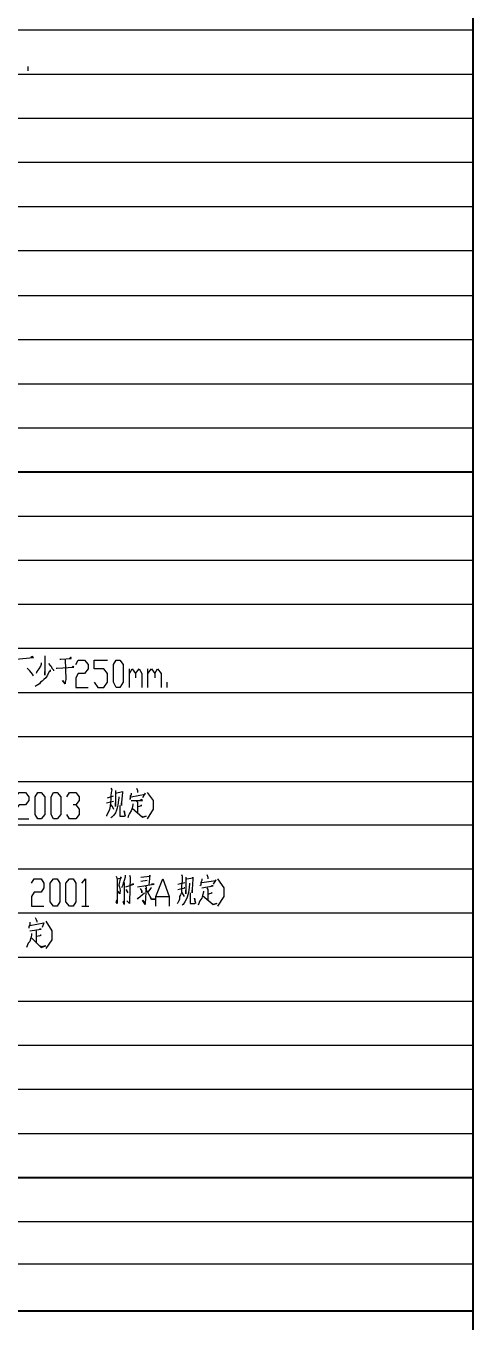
# Model space of a CAD drawing. Header units: millimetres. Extents: x 0 to 822, y 14 to 1153.
# Drawn here: x 727.6 to 819, y 674 to 938.5 of the extents above; entities that cross this region are included whole.
import ezdxf

# ---------------------------------------------------------------- set-up
doc = ezdxf.new("R2010")
doc.units = ezdxf.units.MM
doc.layers.add('1', color=7, linetype='Continuous')

msp = doc.modelspace()

# ---------------------------------------------------------------- linework, layer by layer
at = {"layer": '1', "color": 0, "lineweight": 40}
for points in [[(43.56, 14.721732), (819, 14.721732), (819, 1153.221732), (43.56, 1153.221732), (43.56, 14.721732)], [(819, 847.401732), (569.34, 847.401732)], [(819, 703.401732), (569.34, 703.401732)], [(819, 676.221732), (569.34, 676.221732)]]:
    msp.add_lwpolyline(points, dxfattribs=at)
at = {"layer": '1', "color": 0, "lineweight": 25}
for points in [[(819, 937.581732), (569.34, 937.581732)], [(819, 928.581732), (603.9, 928.581732)], [(728.1, 929.301732), (728.1, 930.201732)], [(819, 919.581732), (569.34, 919.581732)], [(819, 910.581732), (603.9, 910.581732)], [(819, 901.581732), (569.34, 901.581732)], [(819, 892.581732), (603.9, 892.581732)], [(819, 883.401732), (569.34, 883.401732)], [(819, 874.401732), (603.9, 874.401732)], [(819, 865.401732), (569.34, 865.401732)], [(819, 856.401732), (569.34, 856.401732)], [(819, 838.401732), (569.34, 838.401732)], [(819, 829.401732), (569.34, 829.401732)], [(819, 820.401732), (569.34, 820.401732)], [(819, 811.401732), (569.34, 811.401732)], [(725.58, 809.241732), (729.18, 809.601732), (729, 809.781732), (728.64, 809.601732)], [(731.52, 809.961732), (731.52, 809.781732), (731.52, 809.601732), (731.52, 806.001732), (731.52, 806.721732)], [(734.58, 809.241732), (734.76, 809.241732), (734.76, 809.241732), (736.92, 809.421732), (736.92, 809.601732), (736.74, 809.601732), (736.56, 809.421732)], [(729.18, 805.821732), (729, 806.181732), (728.46, 806.901732), (727.92, 807.441732)], [(732.6, 807.081732), (732.6, 806.721732), (732.42, 806.721732), (732.06, 806.001732), (731.7, 805.461732), (731.34, 805.101732), (730.98, 804.741732), (730.62, 804.561732), (730.44, 804.201732), (730.08, 804.021732), (729.72, 803.841732), (729.54, 803.661732)], [(730.8, 808.521732), (730.8, 808.161732), (730.62, 807.801732), (730.26, 807.261732), (729.9, 806.721732), (729.72, 806.361732)], [(732.24, 808.341732), (732.6, 807.981732), (732.78, 807.801732), (732.96, 807.441732), (733.32, 807.081732), (733.32, 806.901732)], [(733.86, 807.441732), (734.04, 807.441732), (734.04, 807.441732), (737.46, 807.621732), (737.28, 807.801732), (737.1, 807.621732)], [(735.66, 809.241732), (735.84, 805.101732), (735.66, 804.561732), (735.66, 804.201732), (735.12, 804.921732), (735.66, 804.201732), (735.66, 804.381732)], [(737.82, 808.161732), (738.36, 809.061732), (739.62, 809.061732), (740.34, 808.161732), (740.34, 807.261732), (739.62, 806.361732), (738.36, 806.361732), (737.82, 805.461732), (737.82, 803.481732), (740.34, 803.481732)], [(741.6, 804.561732), (742.32, 803.481732), (743.58, 803.481732), (744.3, 804.561732), (744.3, 806.361732), (743.58, 807.261732), (741.6, 807.261732), (741.6, 809.061732), (744.3, 809.061732)], [(746.1, 803.481732), (745.56, 804.561732), (745.56, 808.161732), (746.1, 809.061732), (746.82, 809.061732), (747.54, 808.161732), (747.54, 804.561732), (746.82, 803.481732), (746.1, 803.481732)], [(748.8, 803.481732), (748.8, 807.261732)], [(748.8, 806.361732), (749.34, 807.261732), (750.06, 806.361732), (750.06, 805.461732)], [(750.06, 806.361732), (750.78, 807.261732), (751.32, 806.361732), (751.32, 803.481732)], [(752.58, 803.481732), (752.58, 807.261732)], [(752.58, 806.361732), (753.3, 807.261732), (754.02, 806.361732), (754.02, 805.461732)], [(754.02, 806.361732), (754.56, 807.261732), (755.28, 806.361732), (755.28, 803.481732)], [(756.54, 803.481732), (756.54, 804.561732)], [(819, 802.401732), (600.48, 802.401732)], [(819, 793.401732), (569.34, 793.401732)], [(819, 784.221732), (569.34, 784.221732)], [(750.24, 782.961732), (750.42, 782.421732), (750.42, 782.241732), (750.42, 782.061732)], [(725.58, 781.161732), (726.3, 782.061732), (727.56, 782.061732), (728.28, 781.161732), (728.28, 780.441732), (727.56, 779.541732), (726.3, 779.541732), (725.58, 778.641732), (725.58, 776.661732), (728.28, 776.661732)], [(730.08, 776.661732), (729.54, 777.561732), (729.54, 781.161732), (730.08, 782.061732), (730.8, 782.061732), (731.52, 781.161732), (731.52, 777.561732), (730.8, 776.661732), (730.08, 776.661732)], [(733.32, 776.661732), (732.78, 777.561732), (732.78, 781.161732), (733.32, 782.061732), (734.04, 782.061732), (734.76, 781.161732), (734.76, 777.561732), (734.04, 776.661732), (733.32, 776.661732)], [(736.02, 781.161732), (736.56, 782.061732), (737.82, 782.061732), (738.54, 781.161732), (738.54, 780.441732), (737.82, 779.541732), (737.28, 779.541732)], [(744.3, 780.981732), (745.56, 781.341732)], [(745.92, 782.421732), (745.92, 782.061732), (745.92, 779.181732), (745.92, 779.361732), (745.92, 779.901732)], [(745.92, 781.881732), (747.36, 782.241732), (747.36, 782.241732), (747.36, 782.061732), (747.18, 780.081732), (747.18, 779.361732), (747.18, 779.901732)], [(749.16, 781.881732), (749.16, 781.521732), (748.98, 781.341732), (748.98, 781.161732), (748.98, 780.801732), (748.8, 780.621732)], [(749.16, 781.161732), (752.04, 781.701732), (752.04, 781.881732), (751.5, 780.981732)], [(749.16, 780.441732), (751.5, 780.441732), (751.32, 780.621732), (750.96, 780.441732)], [(752.4, 782.061732), (753.66, 780.441732), (753.66, 778.641732), (752.4, 776.661732)], [(737.82, 779.541732), (738.54, 778.641732), (738.54, 777.561732), (737.82, 776.661732), (736.56, 776.661732), (736.02, 777.561732)], [(744.12, 779.901732), (745.56, 780.261732), (745.56, 780.261732)], [(745.02, 779.541732), (745.38, 779.001732), (745.56, 778.641732)], [(746.82, 779.361732), (746.82, 779.181732), (746.82, 779.001732), (746.82, 777.561732), (746.82, 777.381732), (746.82, 777.201732), (747, 777.201732), (747.54, 777.201732), (747.72, 777.201732), (747.9, 777.381732), (747.72, 778.281732), (747.9, 777.201732)], [(749.52, 779.721732), (749.52, 779.541732), (749.34, 778.821732), (749.16, 778.281732), (748.8, 777.741732), (748.62, 777.381732), (748.44, 776.841732)], [(749.34, 778.821732), (749.34, 778.821732), (751.5, 777.021732), (752.22, 777.201732), (751.5, 777.021732), (751.32, 777.201732)], [(750.24, 780.261732), (750.42, 780.081732), (750.42, 777.921732)], [(750.42, 779.181732), (750.6, 779.181732), (751.32, 779.361732), (751.32, 779.361732), (751.14, 779.361732)], [(819, 775.401732), (569.34, 775.401732)], [(819, 766.401732), (569.34, 766.401732)], [(746.1, 764.961732), (746.28, 764.421732), (746.28, 759.381732), (746.1, 759.741732), (746.28, 760.101732)], [(747.9, 765.141732), (747.9, 764.781732), (747.72, 764.061732), (747.54, 763.521732), (747.36, 762.981732), (747.18, 762.621732)], [(748.8, 765.141732), (748.98, 764.781732), (748.8, 759.741732), (748.8, 759.561732), (748.8, 759.381732), (748.26, 759.921732), (748.8, 759.381732)], [(751.14, 764.781732), (752.94, 764.961732), (752.94, 765.141732), (752.76, 763.161732)], [(759.42, 765.321732), (759.6, 764.961732), (759.6, 764.781732), (759.6, 763.881732), (759.42, 763.161732), (759.42, 762.621732), (759.42, 762.081732), (759.42, 761.541732), (759.24, 761.181732), (759.06, 760.821732), (759.06, 760.281732), (758.88, 759.921732), (758.7, 759.561732), (758.52, 759.381732)], [(760.32, 764.781732), (760.32, 764.421732), (760.32, 761.361732), (760.32, 761.541732), (760.32, 762.081732)], [(760.5, 764.421732), (761.76, 764.601732), (761.76, 764.781732), (761.76, 764.421732), (761.58, 762.261732), (761.58, 761.541732), (761.58, 762.081732)], [(764.64, 765.321732), (764.82, 764.781732), (764.82, 764.601732), (764.82, 764.421732)], [(728.82, 763.521732), (729.36, 764.421732), (730.8, 764.421732), (731.34, 763.521732), (731.34, 762.621732), (730.8, 761.721732), (729.36, 761.721732), (728.82, 760.821732), (728.82, 758.841732), (731.34, 758.841732)], [(733.32, 758.841732), (732.6, 759.741732), (732.6, 763.521732), (733.32, 764.421732), (734.04, 764.421732), (734.58, 763.521732), (734.58, 759.741732), (734.04, 758.841732), (733.32, 758.841732)], [(736.56, 758.841732), (735.84, 759.741732), (735.84, 763.521732), (736.56, 764.421732), (737.28, 764.421732), (737.82, 763.521732), (737.82, 759.741732), (737.28, 758.841732), (736.56, 758.841732)], [(739.08, 763.521732), (739.8, 764.421732), (739.8, 758.841732)], [(747.72, 763.701732), (747.72, 759.201732), (747.54, 759.741732), (747.72, 759.921732)], [(748.08, 762.801732), (749.7, 763.341732), (749.52, 763.341732), (749.16, 763.161732)], [(748.08, 762.261732), (748.26, 761.901732), (748.44, 761.541732), (748.26, 762.081732)], [(750.42, 762.801732), (753.84, 763.341732), (753.66, 763.341732), (753.3, 763.341732)], [(750.96, 762.441732), (751.32, 761.901732), (751.32, 761.901732), (751.32, 761.541732), (751.32, 761.901732)], [(752.4, 764.061732), (751.14, 763.881732)], [(752.04, 762.981732), (752.22, 762.801732), (752.04, 759.381732), (752.04, 759.201732), (751.5, 760.101732), (752.04, 759.381732)], [(752.04, 762.621732), (753.3, 760.281732), (754.02, 760.281732), (753.3, 760.281732), (753.12, 760.641732)], [(753.3, 762.621732), (753.12, 762.441732), (752.58, 761.721732)], [(754.2, 758.841732), (754.2, 760.821732), (755.64, 764.421732), (756.9, 760.821732), (756.9, 758.841732)], [(758.7, 763.341732), (760.14, 763.701732)], [(758.7, 762.261732), (760.14, 762.621732), (759.96, 762.621732), (759.96, 762.441732)], [(763.92, 761.901732), (763.92, 761.721732), (763.74, 761.001732), (763.56, 760.461732), (763.2, 759.921732), (762.84, 759.021732)], [(763.56, 764.421732), (763.56, 764.061732), (763.38, 763.701732), (763.38, 763.521732), (763.38, 763.161732), (763.2, 762.981732)], [(763.56, 763.701732), (766.44, 764.061732), (766.44, 764.241732), (765.9, 763.341732)], [(763.56, 762.621732), (765.9, 762.981732), (765.72, 762.981732), (765.36, 762.801732)], [(764.64, 762.621732), (764.82, 762.261732), (764.82, 760.101732)], [(766.8, 764.421732), (768.06, 762.621732), (768.06, 760.821732), (766.8, 758.841732)], [(750.42, 760.281732), (750.6, 760.461732), (751.86, 761.541732)], [(754.2, 760.821732), (756.9, 760.821732)], [(759.42, 761.721732), (759.78, 761.181732), (759.96, 760.821732)], [(761.22, 761.541732), (761.22, 761.361732), (761.22, 761.181732), (761.22, 759.741732), (761.22, 759.381732), (761.4, 759.381732), (762.12, 759.381732), (762.3, 759.561732), (762.12, 760.461732), (762.3, 759.381732)], [(763.74, 761.001732), (763.74, 761.001732), (765.9, 759.201732), (766.62, 759.381732), (765.9, 759.201732), (765.72, 759.381732)], [(764.82, 761.361732), (765, 761.361732), (765.72, 761.541732), (765.72, 761.541732), (765.54, 761.541732)], [(819, 757.401732), (569.34, 757.401732)], [(729.54, 756.501732), (729.72, 756.141732), (729.9, 755.781732), (729.9, 755.601732)], [(739.08, 758.841732), (740.52, 758.841732)], [(728.46, 755.601732), (728.46, 755.061732), (728.28, 754.701732), (728.28, 754.521732), (728.28, 754.341732)], [(728.46, 754.881732), (731.34, 755.421732), (731.34, 755.421732), (730.98, 754.521732)], [(728.46, 753.801732), (730.8, 754.161732), (730.8, 754.161732), (730.44, 754.161732)], [(731.7, 755.781732), (732.96, 753.801732), (732.96, 752.001732), (731.7, 750.201732)], [(728.82, 753.261732), (728.82, 752.901732), (728.64, 752.361732), (728.46, 751.641732), (728.1, 751.281732), (727.74, 750.381732)], [(728.64, 752.361732), (728.82, 752.361732), (730.8, 750.381732), (731.7, 750.741732), (730.8, 750.561732), (730.62, 750.741732)], [(729.72, 753.801732), (729.72, 751.281732)], [(729.9, 752.721732), (729.9, 752.721732), (730.8, 752.901732), (730.62, 752.901732), (730.44, 752.721732)], [(819, 748.401732), (569.34, 748.401732)], [(819, 739.401732), (569.34, 739.401732)], [(819, 730.401732), (569.34, 730.401732)], [(819, 721.401732), (569.34, 721.401732)], [(819, 712.401732), (569.34, 712.401732)], [(819, 694.401732), (569.34, 694.401732)], [(819, 685.761732), (569.34, 685.761732)]]:
    msp.add_lwpolyline(points, dxfattribs=at)
for points, knots in [([(745.02, 782.961732), (745.02, 782.961732), (745.2, 782.601732), (745.2, 782.601732), (744.84, 781.161732), (745.2, 778.821732), (744.12, 777.381732), (744.12, 777.381732), (744.12, 777.201732), (744.12, 777.201732)], [0, 0, 0, 0, 1, 1, 1, 2, 2, 2, 3, 3, 3, 3]), ([(746.64, 781.161732), (746.64, 781.161732), (746.64, 780.981732), (746.64, 780.981732), (746.46, 779.721732), (746.46, 778.101732), (745.2, 777.021732), (745.2, 777.021732), (745.02, 776.841732), (745.02, 776.841732)], [0, 0, 0, 0, 1, 1, 1, 2, 2, 2, 3, 3, 3, 3]), ([(746.28, 764.421732), (746.28, 764.421732), (747.18, 764.601732), (747.18, 764.601732), (747.18, 764.601732), (747, 764.781732), (747, 764.781732), (747, 764.781732), (746.64, 763.161732), (746.64, 763.161732), (746.82, 762.441732), (747, 762.441732), (746.82, 761.541732), (746.82, 761.541732), (746.82, 761.361732), (746.82, 761.361732), (746.82, 761.361732), (746.46, 761.901732), (746.46, 761.901732), (746.46, 761.901732), (746.82, 761.541732), (746.82, 761.541732)], [0, 0, 0, 0, 1, 1, 1, 2, 2, 2, 3, 3, 3, 4, 4, 4, 5, 5, 5, 6, 6, 6, 7, 7, 7, 7]), ([(761.04, 763.521732), (761.04, 763.521732), (761.04, 763.341732), (761.04, 763.341732), (760.86, 761.541732), (760.86, 760.641732), (759.78, 759.201732), (759.78, 759.201732), (759.6, 759.021732), (759.6, 759.021732)], [0, 0, 0, 0, 1, 1, 1, 2, 2, 2, 3, 3, 3, 3])]:
    msp.add_open_spline(points, degree=3, knots=knots, dxfattribs=at)

doc.saveas('drawing.dxf')
